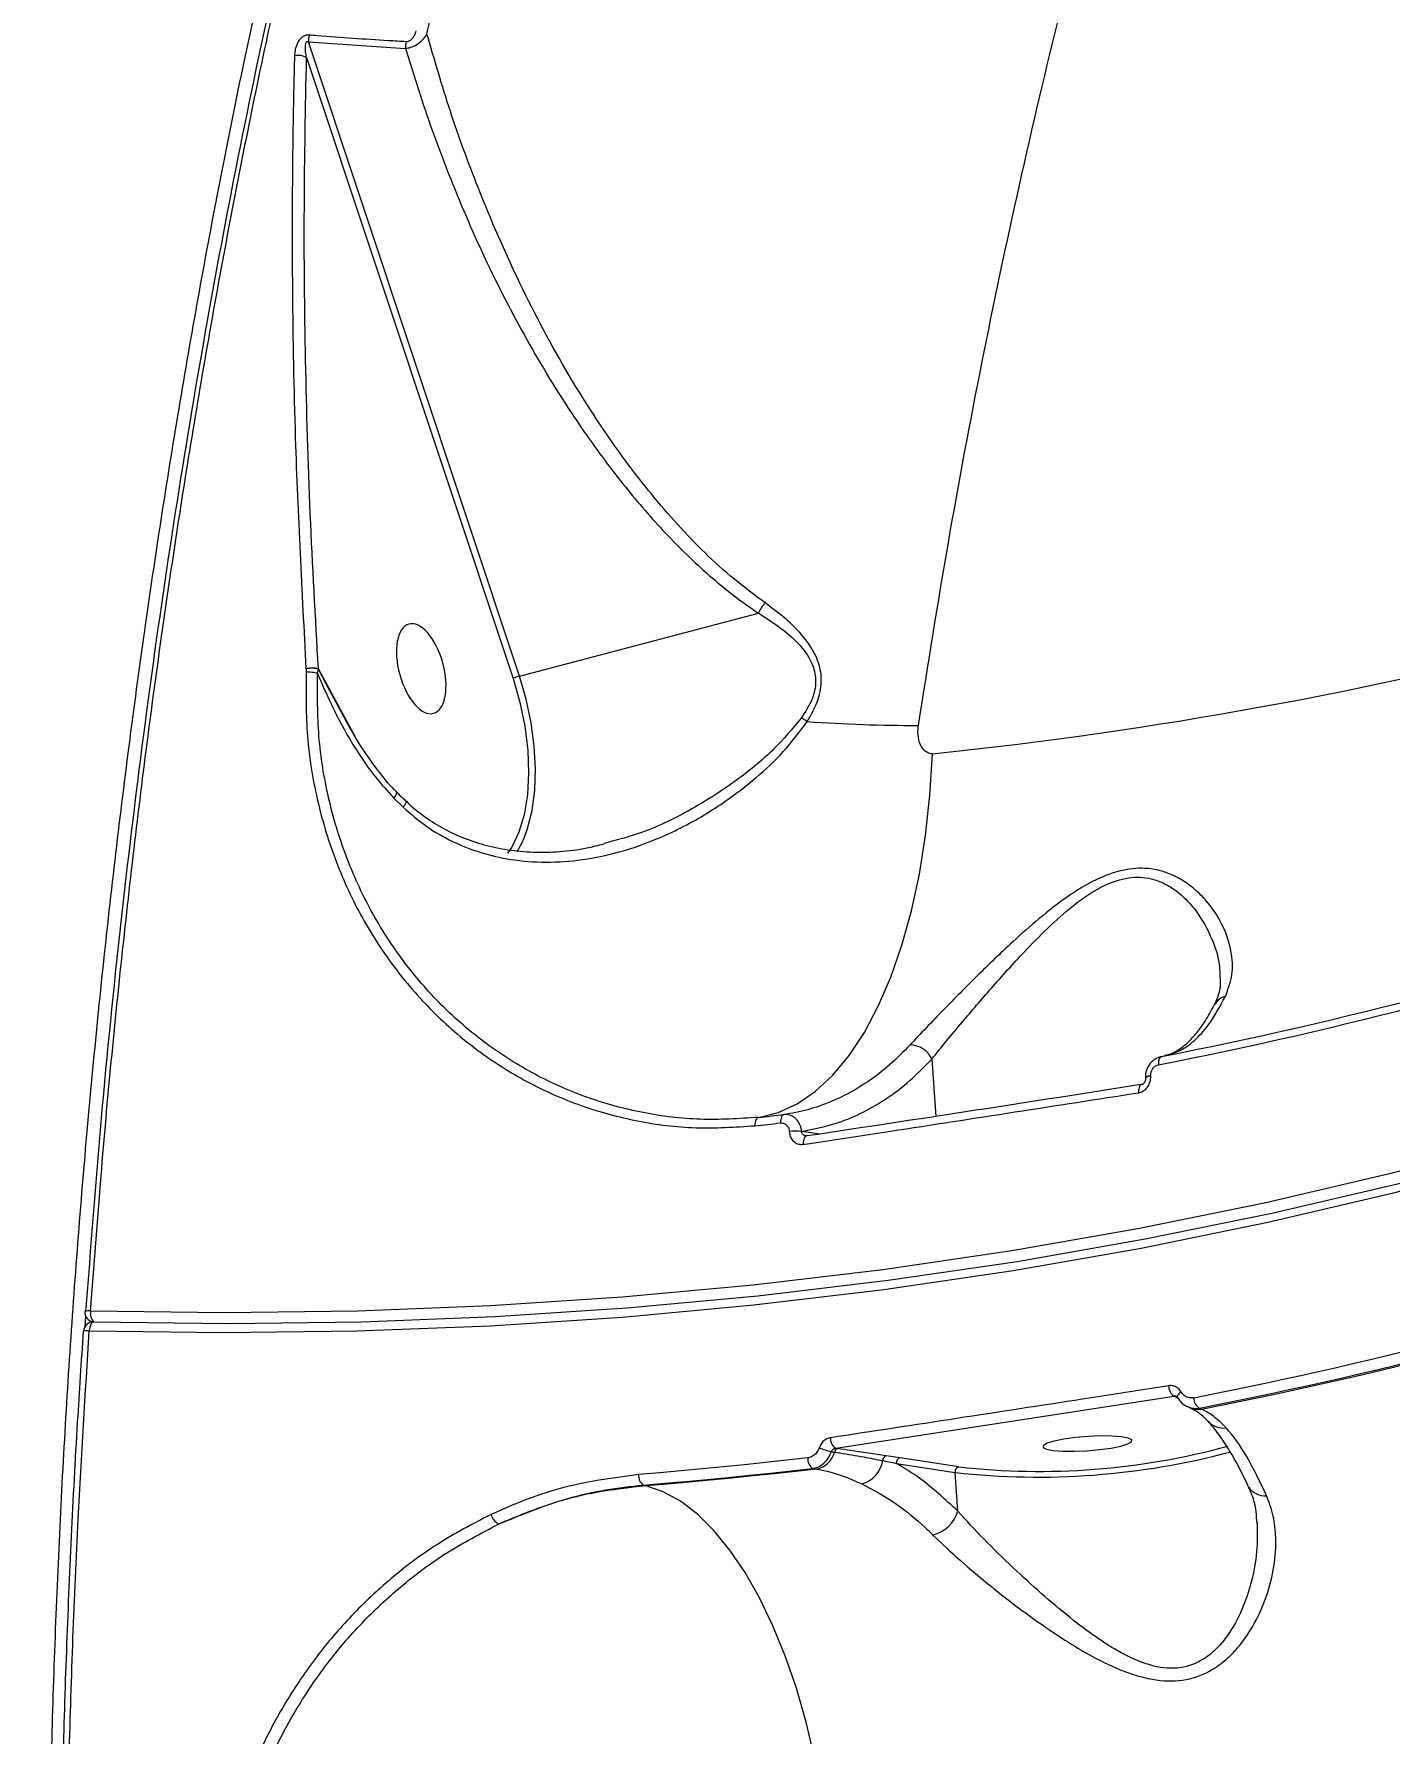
# Model space of a CAD drawing. Header units: millimetres. Extents: x -6028 to 5958, y -6064 to 4137.
# Drawn here: x 633.7 to 770, y -1316.8 to -1145.9 of the extents above; entities that cross this region are included whole.
import ezdxf

# ---------------------------------------------------------------- set-up
doc = ezdxf.new("R2010")
doc.units = ezdxf.units.MM
for name, color, linetype in [('DIKOM_ОБЪЕКТ', 7, 'Continuous'), ('DIKOM_РАЗМЕР_ЗОНА', 7, 'Continuous'), ('DIKOM_РАЗМЕР_ОБЪЕКТА', 7, 'Continuous')]:
    doc.layers.add(name, color=color, linetype=linetype)
doc.styles.add('style1', font='arial.ttf', dxfattribs={"width": 0.8})
doc.dimstyles.new('1-50', dxfattribs={"dimtxt": 300, "dimasz": 200, "dimexe": 100, "dimexo": 0, "dimgap": 100, "dimtad": 1, "dimtxsty": 'style1', "dimcen": 200, "dimclrd": 7, "dimclre": 7, "dimclrt": 7, "dimadec": 1, "dimazin": 2, "dimtfac": 1, "dimtmove": 0, "dimatfit": 2, "dimfxl": 0, "dimlwd": 25, "dimlwe": 18, "dimarcsym": 0})

# ---------------------------------------------------------------- blocks, each defined once
blk = doc.blocks.new('*D9')
at = {"layer": 'Defpoints', "color": 0, "transparency": 16777216}
for p in [(-6027.56, 1459.58), (4556.58, 1382.7), (4556.58, -5964.37)]:
    blk.add_point(p, dxfattribs=at)
at = {"layer": 'DIKOM_РАЗМЕР_ЗОНА', "color": 7, "lineweight": 18, "transparency": 16777216}
for p, q in [((-6027.56, 1459.58), (-6027.56, -6064.37)), ((4556.58, 1382.7), (4556.58, -6064.37))]:
    blk.add_line(p, q, dxfattribs=at)
at = {"layer": 'DIKOM_РАЗМЕР_ЗОНА', "color": 7, "lineweight": 25, "transparency": 16777216}
blk.add_line((-5827.56, -5964.37), (4356.58, -5964.37), dxfattribs=at)
at = {"layer": 'DIKOM_РАЗМЕР_ЗОНА', "color": 7, "transparency": 16777216}
for points in [[(-5827.56, -5931.03), (-5827.56, -5997.7), (-6027.56, -5964.37)], [(4356.58, -5931.03), (4356.58, -5997.7), (4556.58, -5964.37)]]:
    blk.add_solid(points, dxfattribs=at)
at = {"layer": 'DIKOM_РАЗМЕР_ЗОНА', "color": 7, "transparency": 16777216, "insert": (157.08, -5711.2), "char_height": 300, "attachment_point": 5, "style": 'style1'}
blk.add_mtext('10600', dxfattribs=at)
blk = doc.blocks.new('*D11')
at = {"layer": 'Defpoints', "color": 0, "transparency": 16777216}
for p in [(259.43, 2965.58), (1920.55, -3002.33), (4022.59, -3002.33)]:
    blk.add_point(p, dxfattribs=at)
at = {"layer": 'DIKOM_РАЗМЕР_ОБЪЕКТА', "color": 7, "lineweight": 18, "transparency": 16777216}
for p, q in [((259.43, 2965.58), (4122.59, 2965.58)), ((1920.55, -3002.33), (4122.59, -3002.33))]:
    blk.add_line(p, q, dxfattribs=at)
at = {"layer": 'DIKOM_РАЗМЕР_ОБЪЕКТА', "color": 7, "lineweight": 25, "transparency": 16777216}
blk.add_line((4022.59, 2765.58), (4022.59, -2802.33), dxfattribs=at)
at = {"layer": 'DIKOM_РАЗМЕР_ОБЪЕКТА', "color": 7, "transparency": 16777216}
for points in [[(3989.25, 2765.58), (4055.92, 2765.58), (4022.59, 2965.58)], [(3989.25, -2802.33), (4055.92, -2802.33), (4022.59, -3002.33)]]:
    blk.add_solid(points, dxfattribs=at)
at = {"layer": 'DIKOM_РАЗМЕР_ОБЪЕКТА', "color": 7, "transparency": 16777216, "insert": (3769.41, -24.42), "char_height": 300, "attachment_point": 5, "rotation": 90, "style": 'style1'}
blk.add_mtext('6000', dxfattribs=at)
blk = doc.blocks.new('*D12')
at = {"layer": 'Defpoints', "color": 0, "transparency": 16777216}
for p in [(3056.58, 1987.9), (-4027.97, 676.5), (3056.58, -3714.77)]:
    blk.add_point(p, dxfattribs=at)
at = {"layer": 'DIKOM_РАЗМЕР_ОБЪЕКТА', "color": 7, "lineweight": 18, "transparency": 16777216}
for p, q in [((3056.58, 1987.9), (3056.58, -3814.77)), ((-4027.97, 676.5), (-4027.97, -3814.77))]:
    blk.add_line(p, q, dxfattribs=at)
at = {"layer": 'DIKOM_РАЗМЕР_ОБЪЕКТА', "color": 7, "lineweight": 25, "transparency": 16777216}
blk.add_line((-3827.97, -3714.77), (2856.58, -3714.77), dxfattribs=at)
at = {"layer": 'DIKOM_РАЗМЕР_ОБЪЕКТА', "color": 7, "transparency": 16777216}
for points in [[(-3827.97, -3681.44), (-3827.97, -3748.11), (-4027.97, -3714.77)], [(2856.58, -3681.44), (2856.58, -3748.11), (3056.58, -3714.77)]]:
    blk.add_solid(points, dxfattribs=at)
at = {"layer": 'DIKOM_РАЗМЕР_ОБЪЕКТА', "color": 7, "transparency": 16777216, "insert": (20, -3461.6), "char_height": 300, "attachment_point": 5, "style": 'style1'}
blk.add_mtext('7100', dxfattribs=at)

msp = doc.modelspace()

# ---------------------------------------------------------------- linework, layer by layer
at = {"layer": 'DIKOM_ОБЪЕКТ', "color": 7, "linetype": 'Continuous', "lineweight": 15}
for p, q in [((661.315, -1146.677), (671.089, -1147.35)), ((682.544, -1210.487), (661.315, -1146.677)), ((661.129, -1148.281), (681.902, -1210.719)), ((682.544, -1210.487), (706.574, -1204.171)), ((661.072, -1209.726), (661.075, -1209.772)), ((661.075, -1209.772), (661.082, -1210.114)), ((662.236, -1210.226), (662.332, -1209.806)), ((662.332, -1209.806), (662.322, -1209.773)), ((666.089, -1216.716), (662.322, -1209.773)), ((663.459, -1211.979), (662.332, -1209.806)), ((665.536, -1215.784), (663.459, -1211.979)), ((669.914, -1222.758), (670.851, -1223.683)), ((691.378, -1227.227), (691.031, -1227.327)), ((724.007, -1249.008), (724.395, -1254.78)), ((746.02, -1250.714), (746.018, -1250.687)), ((709.665, -1256.285), (709.666, -1256.312)), ((710.917, -1256.309), (710.916, -1256.282)), ((712.741, -1256.553), (710.917, -1256.309)), ((711.347, -1256.735), (711.404, -1256.731)), ((711.479, -1256.745), (711.405, -1256.74)), ((638.86, -1275.933), (638.932, -1274.897)), ((639.676, -1275.461), (639.566, -1275.431)), ((639.759, -1275.46), (639.718, -1275.454)), ((714.335, -1288.165), (748.379, -1282.917)), ((748.379, -1282.917), (748.417, -1282.934)), ((748.417, -1282.934), (748.71, -1283.072)), ((749.835, -1284.033), (749.684, -1283.962)), ((751.132, -1284.218), (750.931, -1284.124)), ((714.549, -1288.198), (714.335, -1288.165)), ((712.029, -1290.186), (712.419, -1290.249)), ((720.815, -1289.115), (719.426, -1288.914)), ((720.444, -1289.681), (726.35, -1290.588)), ((726.721, -1290.023), (720.815, -1289.115)), ((695.262, -1291.935), (694.991, -1291.86)), ((726.613, -1294.488), (726.35, -1290.588))]:
    msp.add_line(p, q, dxfattribs=at)
at = {"layer": 'DIKOM_ОБЪЕКТ', "color": 7, "linetype": 'Continuous', "lineweight": 15, "flags": 128}
for points in [[(897.475, -1206.529), (886.879, -1213.03), (876.064, -1219.224), (865.04, -1225.106), (853.812, -1230.673), (842.388, -1235.921), (830.777, -1240.847), (818.984, -1245.446), (807.018, -1249.717), (794.887, -1253.657), (782.599, -1257.262), (770.162, -1260.531), (757.584, -1263.461), (744.873, -1266.051), (732.038, -1268.298), (719.086, -1270.202), (706.027, -1271.761), (692.869, -1272.974), (679.621, -1273.84), (666.291, -1274.359), (652.888, -1274.53), (639.421, -1274.353)], [(639.283, -1276.345), (652.791, -1276.522), (666.234, -1276.351), (679.604, -1275.83), (692.893, -1274.962), (706.09, -1273.745), (719.189, -1272.182), (732.179, -1270.272), (745.053, -1268.018), (757.803, -1265.42), (770.419, -1262.481), (782.893, -1259.203), (795.218, -1255.586), (807.386, -1251.635), (819.388, -1247.351), (831.216, -1242.738), (842.863, -1237.797), (854.321, -1232.533), (865.583, -1226.95), (876.64, -1221.05), (887.487, -1214.837), (898.116, -1208.316)], [(681.902, -1210.719), (682.587, -1213.108), (683.082, -1215.533), (683.377, -1217.936), (683.463, -1220.259), (683.339, -1222.446), (683.008, -1224.443), (682.477, -1226.204), (681.76, -1227.684), (681.333, -1228.312)], [(683.044, -1226.691), (683.362, -1225.819), (683.816, -1224.015), (684.082, -1222.004), (684.154, -1219.831), (684.032, -1217.543), (683.718, -1215.188), (683.218, -1212.819), (682.544, -1210.487)], [(885.382, -1215.418), (876.966, -1220.2), (865.915, -1226.096), (854.661, -1231.677), (843.21, -1236.937), (831.57, -1241.874), (819.75, -1246.485), (807.755, -1250.766), (795.596, -1254.715), (783.278, -1258.329), (770.812, -1261.606), (758.203, -1264.543), (745.462, -1267.139), (732.596, -1269.391), (719.614, -1271.3), (706.524, -1272.862), (693.335, -1274.078), (680.055, -1274.946), (666.693, -1275.466), (653.258, -1275.637), (639.759, -1275.46)], [(706.566, -1254.875), (708.54, -1254.378), (710.454, -1253.499), (712.293, -1252.243), (714.042, -1250.622), (715.688, -1248.647), (717.217, -1246.334), (718.619, -1243.701), (719.883, -1240.768), (720.997, -1237.559), (721.955, -1234.098), (722.747, -1230.412), (723.369, -1226.53), (723.815, -1222.482), (724.081, -1218.3)], [(670.149, -1222.116), (670.177, -1222.181), (670.154, -1222.32), (670.065, -1222.515), (669.914, -1222.758)], [(682.298, -1228.143), (682.732, -1227.378), (683.044, -1226.691)], [(747.108, -1248.747), (747.03, -1248.773), (746.96, -1248.826), (746.899, -1248.905), (746.849, -1249.008), (746.812, -1249.131), (746.789, -1249.271), (746.78, -1249.424), (746.785, -1249.586)], [(745.135, -1251.546), (745.129, -1251.547), (745.04, -1251.582), (744.961, -1251.651), (744.894, -1251.753), (744.841, -1251.884), (744.805, -1252.038), (744.786, -1252.211), (744.786, -1252.396)], [(709.136, -1254.594), (709.062, -1254.619), (708.993, -1254.672), (708.931, -1254.752), (708.879, -1254.855), (708.837, -1254.978), (708.807, -1255.119), (708.79, -1255.274), (708.787, -1255.437)], [(711.405, -1256.74), (711.39, -1256.742), (711.307, -1256.776), (711.233, -1256.844), (711.171, -1256.946), (711.122, -1257.076), (711.089, -1257.23), (711.072, -1257.402), (711.073, -1257.587)], [(639.718, -1275.454), (639.678, -1275.458), (639.597, -1275.493), (639.521, -1275.566), (639.45, -1275.673), (639.389, -1275.81), (639.34, -1275.972), (639.304, -1276.153), (639.283, -1276.345)], [(639.566, -1275.431), (639.585, -1275.437), (639.678, -1275.454)], [(749.055, -1282.477), (748.941, -1282.576), (748.844, -1282.674), (748.767, -1282.768), (748.712, -1282.855), (748.682, -1282.934), (748.676, -1283.002), (748.693, -1283.054)], [(748.693, -1283.054), (748.695, -1283.057), (748.739, -1283.097)], [(737.279, -1287.238), (736.301, -1287.433), (735.594, -1287.648), (735.216, -1287.867), (735.197, -1288.071), (735.539, -1288.244), (736.214, -1288.372), (737.167, -1288.445), (738.322, -1288.456), (739.584, -1288.406), (740.851, -1288.297), (742.022, -1288.138), (743, -1287.944), (743.707, -1287.728), (744.085, -1287.51), (744.104, -1287.306), (743.762, -1287.132), (743.087, -1287.004), (742.134, -1286.932), (740.979, -1286.92), (739.717, -1286.971), (738.45, -1287.08), (737.279, -1287.238)], [(711.522, -1289.129), (709.406, -1289.368), (707.287, -1289.599), (705.165, -1289.821), (703.042, -1290.034), (700.915, -1290.239), (698.786, -1290.434), (696.655, -1290.621), (694.521, -1290.799)], [(694.991, -1291.86), (697.129, -1291.682), (699.265, -1291.494), (701.398, -1291.298), (703.53, -1291.094), (705.658, -1290.88), (707.784, -1290.658), (709.908, -1290.426), (712.029, -1290.186)], [(712.419, -1290.249), (710.283, -1290.491), (708.145, -1290.724), (706.004, -1290.948), (703.86, -1291.163), (701.714, -1291.37), (699.566, -1291.567), (697.415, -1291.755), (695.262, -1291.935)], [(713.805, -1330.499), (713.43, -1326.7), (712.895, -1322.945), (712.204, -1319.27), (711.364, -1315.706), (710.382, -1312.288), (709.267, -1309.045), (708.031, -1306.008), (706.682, -1303.205), (705.235, -1300.66), (703.703, -1298.397), (702.098, -1296.437), (700.436, -1294.797), (698.733, -1293.492), (697.003, -1292.536), (695.262, -1291.935)]]:
    msp.add_lwpolyline(points, dxfattribs=at)
at = {"layer": 'DIKOM_ОБЪЕКТ', "color": 7, "linetype": 'Continuous', "lineweight": 15}
for centre, radius, start, end in [((663.511, -1146.575), 2.199, 165.07152, 182.673), ((673.248, -1147.195), 2.164, 166.30448, 184.11077), ((660.25, -1149.886), 1.829, 61.30115, 100.48097), ((679.474, -787.581), 433.023, 275.91279, 293.53909), ((661.609, -1212.056), 2.391, 72.65915, 102.96713), ((661.643, -1212.012), 2.311, 72.63746, 104.20479), ((683.402, -1213.867), 3.488, 104.23355, 115.4791), ((704.494, -1226.249), 13.189, 58.02294, 61.0558), ((722.989, -1047.879), 167.579, 266.06115, 269.88686), ((661.29, -813.585), 444.304, 281.09434, 288.35748), ((661.672, -813.05), 443.994, 281.09441, 288.3574), ((753.875, -1244.25), 1.584, 102.81261, 150.81322), ((721.758, -1250.079), 2.491, 25.46597, 88.61638), ((745.994, -1251.348), 0.661, 87.91886, 135.3158), ((745.994, -1251.367), 0.653, 87.73669, 135.72436), ((657.135, -796.144), 462.188, 276.09571, 276.41647), ((655.333, -775.593), 482.013, 276.10154, 276.40887), ((710.301, -1260.548), 4.31, 81.79541, 98.48257), ((710.302, -1260.574), 4.31, 81.79423, 98.48375), ((660.059, -824.263), 467.614, 281.13143, 288.32063), ((660.462, -824.317), 468.623, 281.13105, 288.32081), ((660.738, -824.12), 468.894, 281.11507, 288.3369), ((639.829, -1274.467), 1, 175.98116, 203.25874), ((639.222, -1275.665), 1.327, 81.3702, 107.1038), ((639.829, -1274.467), 1, 203.25874, 254.72056), ((640.525, -1274.619), 1.136, 166.43574, 227.77095), ((639.692, -1276.454), 1, 88.51168, 176.09494), ((639.082, -1277.663), 1.334, 81.34174, 106.92387), ((748.976, -1281.921), 1.161, 177.18429, 239.07105), ((748.469, -1283.387), 0.456, 77.85879, 96.62065), ((751.529, -1283.093), 1.192, 179.39383, 239.87643), ((750.79, -1281.977), 2.267, 245.06244, 278.66484), ((753.351, -1283.979), 2.145, 223.18119, 276.92791), ((711.931, -1287.951), 2.349, 281.99187, 345.51704), ((715.829, -1280.049), 8.659, 248.67729, 257.14724), ((714.987, -1287.169), 1.19, 177.02025, 236.75833), ((714.663, -1288.656), 0.472, 103.92322, 165.51202), ((734.722, -1216.35), 74.709, 263.56612, 285.00282), ((734.845, -1218.664), 71.82, 263.50555, 285.28569), ((712.675, -1289.226), 1.157, 175.16427, 236.06487), ((716.23, -1288.953), 2.87, 284.89632, 351.08986), ((719.57, -1289.397), 0.505, 106.56704, 180.00999), ((720.961, -1289.616), 0.521, 106.31413, 187.17714), ((726.868, -1290.523), 0.522, 106.32602, 187.14547), ((695.657, -1290.931), 1.143, 173.34123, 234.35042), ((757.443, -1291.118), 1.827, 210.32475, 277.06955), ((681.193, -1294.426), 1.549, 194.16274, 241.19791), ((723.196, -1293.437), 3.575, 284.9837, 342.91317)]:
    msp.add_arc(centre, radius, start, end, dxfattribs=at)
at = {"layer": 'DIKOM_ОБЪЕКТ', "color": 7, "linetype": 'Continuous', "lineweight": 15, "extrusion": (0, 0, -1)}
msp.add_ellipse((672.661, -1209.744), major_axis=(-1.241, 4.488), ratio=0.4823205, dxfattribs=at)
at = {"layer": 'DIKOM_ОБЪЕКТ', "color": 7, "linetype": 'Continuous', "lineweight": 15}
for points, knots in [([(639.421, -1274.353), (639.759, -1269.811), (640.669, -1257.573), (642.584, -1237.782), (645.289, -1215.114), (648.538, -1192.559), (652.334, -1170.2), (656.68, -1148.121), (661.478, -1126.808), (666.703, -1106.317), (672.318, -1086.684), (678.415, -1067.588), (684.992, -1049.121), (692.039, -1031.364), (699.401, -1014.707), (707.044, -999.183), (714.93, -984.796), (723.188, -971.313), (731.805, -958.821), (740.759, -947.388), (749.853, -937.265), (759.053, -928.46), (768.321, -920.931), (777.812, -914.622), (786.319, -909.989), (791.71, -908.024), (793.816, -907.256)], [0, 0, 0, 0, 0.0250711, 0.0675411, 0.1100439, 0.1525138, 0.1962176, 0.2399569, 0.2836604, 0.3261307, 0.3686333, 0.4111034, 0.4548071, 0.4985463, 0.5422501, 0.5847197, 0.6272217, 0.6696914, 0.7133944, 0.7571332, 0.8008366, 0.8433062, 0.8858089, 0.9282787, 0.9719823, 1, 1, 1, 1]), ([(722.659, -1215.457), (723.635, -1209.312), (725.587, -1197.021), (728.995, -1178.891), (732.753, -1161.03), (737.032, -1142.895), (741.847, -1124.634), (747.227, -1106.371), (753.049, -1088.587), (759.311, -1071.37), (766, -1054.8), (772.892, -1039.411), (779.941, -1025.205), (787.102, -1012.156), (794.567, -999.898), (802.321, -988.512), (810.342, -978.063), (818.629, -968.579), (827.159, -960.152), (835.952, -952.811), (844.878, -946.714), (853.727, -941.961), (862.425, -938.629), (868.87, -936.788), (872.461, -936.412), (873.218, -936.333)], [0, 0, 0, 0, 0.0407531, 0.0815061, 0.122665, 0.1638237, 0.2093236, 0.2548588, 0.3003584, 0.3471993, 0.3940787, 0.4409187, 0.4849875, 0.5290893, 0.5731572, 0.6184971, 0.663874, 0.7092134, 0.7561928, 0.803173, 0.8508272, 0.8984822, 0.9432401, 0.9880331, 1, 1, 1, 1]), ([(740.552, -947.903), (740.438, -948.03), (737.311, -951.5), (731.37, -959.423), (722.775, -971.706), (714.476, -985.222), (706.482, -999.737), (698.828, -1015.259), (691.531, -1031.771), (684.598, -1049.229), (678.047, -1067.57), (671.907, -1086.706), (666.207, -1106.55), (661.302, -1125.754), (657.109, -1144.139), (653.531, -1161.566), (650.275, -1179.323), (647.315, -1197.58), (644.67, -1216.319), (642.367, -1235.514), (640.404, -1254.893), (639.414, -1267.928), (638.919, -1274.442)], [0, 0, 0, 0, 0.0021632, 0.0589362, 0.1157994, 0.1726629, 0.2294355, 0.2860298, 0.3426246, 0.3993981, 0.4562624, 0.5131265, 0.5699, 0.6264948, 0.6723535, 0.7182594, 0.7641655, 0.8100241, 0.8574917, 0.905012, 0.9525323, 1, 1, 1, 1]), ([(673.24, -1145.902), (674.4, -1140.637), (676.72, -1130.106), (680.545, -1114.697), (684.599, -1099.564), (687.521, -1089.793), (688.982, -1084.907)], [0, 0, 0, 0, 0.24912, 0.4982433, 0.7491203, 1, 1, 1, 1]), ([(657.536, -1136.308), (656.622, -1140.432), (654.14, -1151.628), (650.485, -1170.379), (646.713, -1192.633), (643.45, -1215.337), (640.702, -1238.371), (638.485, -1261.634), (636.81, -1285.052), (635.691, -1308.59), (635.118, -1332.206), (635.09, -1355.827), (635.604, -1379.342), (636.66, -1402.641), (638.258, -1425.651), (640.408, -1448.325), (643.095, -1470.634), (646.306, -1492.51), (650.024, -1513.854), (654.234, -1534.564), (658.926, -1554.571), (664.102, -1573.826), (669.745, -1592.311), (675.833, -1609.977), (682.336, -1626.744), (689.225, -1642.53), (696.482, -1657.278), (704.101, -1670.942), (712.064, -1683.521), (720.342, -1694.985), (728.897, -1705.283), (737.689, -1714.364), (746.272, -1721.832), (754.61, -1727.822), (761.796, -1732.185), (766.388, -1734.23), (768.253, -1735.06)], [0, 0, 0, 0, 0.0176864, 0.04801, 0.0784292, 0.1088972, 0.1393651, 0.1697842, 0.2001079, 0.2304316, 0.2608508, 0.2913186, 0.3217866, 0.3522057, 0.3825294, 0.412853, 0.4432722, 0.4737402, 0.504208, 0.5346272, 0.5649508, 0.5952745, 0.6256936, 0.6561615, 0.6866294, 0.7170487, 0.7473722, 0.7776958, 0.8081151, 0.8385828, 0.8690507, 0.8994698, 0.9297934, 0.9558709, 0.9820868, 1, 1, 1, 1]), ([(661.387, -1146.008), (661.287, -1146.009), (661.088, -1146.011), (660.793, -1146.143), (660.498, -1146.382), (660.192, -1146.812), (659.972, -1147.416), (659.935, -1147.868), (659.917, -1148.087)], [0, 0, 0, 0, 0.1098524, 0.2200335, 0.3257017, 0.492507, 0.7537068, 1, 1, 1, 1]), ([(661.129, -1148.281), (661.095, -1148.091), (661.029, -1147.716), (661, -1147.231), (661.032, -1146.893), (661.091, -1146.734), (661.145, -1146.673), (661.179, -1146.655), (661.214, -1146.647), (661.259, -1146.649), (661.294, -1146.667), (661.315, -1146.677)], [0, 0, 0, 0, 0.31702538, 0.62715326, 0.79140626, 0.87045178, 0.89784121, 0.92551837, 0.93328639, 0.96035433, 1, 1, 1, 1]), ([(671.145, -1146.683), (670.55, -1146.649), (667.573, -1146.482), (664.32, -1146.251), (661.661, -1146.031), (661.387, -1146.008)], [0, 0, 0, 0, 0.1831615, 0.9158838, 1, 1, 1, 1]), ([(671.089, -1147.35), (671.264, -1147.324), (671.613, -1147.271), (672.15, -1147.02), (672.641, -1146.667), (673.01, -1146.277), (673.173, -1146.011), (673.24, -1145.902)], [0, 0, 0, 0, 0.2022047, 0.4043018, 0.6105886, 0.8410269, 1, 1, 1, 1]), ([(672.116, -1145.599), (672.072, -1145.756), (671.996, -1146.032), (671.783, -1146.367), (671.563, -1146.567), (671.348, -1146.674), (671.213, -1146.68), (671.145, -1146.683)], [0, 0, 0, 0, 0.3196266, 0.5618623, 0.7279387, 0.8640038, 1, 1, 1, 1]), ([(707.233, -1203.116), (706.194, -1202.344), (703.055, -1200.012), (698.316, -1195.32), (692.737, -1188.452), (687.4, -1180.328), (682.453, -1171.032), (678.578, -1162.094), (675.504, -1153.702), (673.994, -1148.502), (673.24, -1145.902)], [0, 0, 0, 0, 0.0588109, 0.1777205, 0.2968167, 0.4509461, 0.6056231, 0.760043, 0.8800196, 1, 1, 1, 1]), ([(659.917, -1148.087), (659.902, -1148.687), (659.823, -1151.684), (659.679, -1159.523), (659.659, -1171.718), (659.978, -1189.201), (660.659, -1201.978), (661.072, -1209.726)], [0, 0, 0, 0, 0.0299874, 0.1499514, 0.3900717, 0.6301904, 1, 1, 1, 1]), ([(662.322, -1209.773), (662.026, -1204.558), (661.434, -1194.126), (660.985, -1178.666), (660.833, -1163.344), (661.03, -1153.302), (661.129, -1148.281)], [0, 0, 0, 0, 0.2492697, 0.4985393, 0.749272, 1, 1, 1, 1]), ([(671.089, -1147.35), (671.609, -1149.049), (673.018, -1153.661), (675.758, -1161.083), (679.457, -1169.523), (683.74, -1177.696), (687.91, -1184.384), (691.917, -1189.942), (695.617, -1194.468), (699.874, -1198.889), (703.586, -1202.086), (705.899, -1203.7), (706.574, -1204.171)], [0, 0, 0, 0, 0.0783326, 0.2125914, 0.3472652, 0.4817922, 0.6158496, 0.6916657, 0.7820707, 0.8726183, 0.9628128, 1, 1, 1, 1]), ([(706.58, -1204.167), (706.674, -1203.992), (706.847, -1203.671), (707.088, -1203.313), (707.212, -1203.144), (707.233, -1203.116)], [0, 0, 0, 0, 0.49953001, 0.91557258, 1, 1, 1, 1]), ([(711.478, -1215.062), (711.895, -1214.332), (712.653, -1213.005), (713.012, -1210.827), (712.558, -1208.604), (711.222, -1206.561), (709.347, -1204.693), (707.942, -1203.645), (707.233, -1203.116)], [0, 0, 0, 0, 0.1672692, 0.3043243, 0.4416765, 0.6370369, 0.8167235, 1, 1, 1, 1]), ([(607.661, -1204.733), (606.855, -1210.759), (605.243, -1222.817), (603.274, -1241.208), (601.638, -1259.763), (600.357, -1278.711), (599.446, -1298.015), (598.926, -1317.637), (598.808, -1337.26), (599.105, -1357.395), (599.862, -1377.985), (601.117, -1398.957), (602.864, -1419.884), (605.118, -1440.687), (607.885, -1461.29), (611.102, -1481.215), (614.745, -1500.408), (618.783, -1518.838), (623.287, -1536.826), (628.262, -1554.289), (633.702, -1571.151), (639.483, -1587.028), (645.576, -1601.887), (651.947, -1615.725), (658.706, -1628.778), (665.845, -1640.963), (673.346, -1652.23), (680.549, -1661.608), (686.342, -1668.368), (689.567, -1671.576), (690.672, -1672.675)], [0, 0, 0, 0, 0.0331662, 0.0663723, 0.0995782, 0.1327445, 0.1672708, 0.201842, 0.2364132, 0.2709393, 0.3084794, 0.3460485, 0.3835884, 0.4222249, 0.4608931, 0.4995296, 0.5369455, 0.5743902, 0.611806, 0.6503137, 0.6888527, 0.7273602, 0.7646872, 0.8020432, 0.8393704, 0.8777848, 0.9162312, 0.954646, 0.9844622, 1, 1, 1, 1]), ([(706.574, -1204.171), (706.575, -1204.171), (706.577, -1204.17), (706.579, -1204.168), (706.58, -1204.167), (706.58, -1204.167)], [0, 0, 0, 0, 0.4580153, 0.8303871, 1, 1, 1, 1]), ([(706.58, -1204.167), (706.581, -1204.167), (706.743, -1204.259), (707.58, -1204.798), (709.079, -1205.796), (710.834, -1207.386), (712.064, -1209.142), (712.438, -1211.06), (712.02, -1212.958), (711.285, -1214.083), (710.876, -1214.708)], [0, 0, 0, 0, 0.0002658, 0.0414483, 0.2242921, 0.4065691, 0.5849817, 0.7124834, 0.8404577, 1, 1, 1, 1]), ([(661.082, -1210.114), (661.07, -1212.269), (661.048, -1216.579), (662.077, -1222.873), (663.863, -1228.901), (666.444, -1234.551), (669.749, -1239.72), (673.712, -1244.307), (678.25, -1248.235), (683.28, -1251.426), (688.694, -1253.822), (694.388, -1255.363), (700.264, -1256.1), (704.23, -1255.846), (706.214, -1255.719)], [0, 0, 0, 0, 0.0836181, 0.1671659, 0.2504174, 0.3338518, 0.4173027, 0.5004882, 0.5837376, 0.6671389, 0.7504584, 0.8333959, 0.9166279, 1, 1, 1, 1]), ([(662.236, -1210.226), (662.161, -1210.204), (662.007, -1210.158), (661.702, -1210.115), (661.379, -1210.097), (661.179, -1210.108), (661.082, -1210.114)], [0, 0, 0, 0, 0.2435732, 0.5000056, 0.7563362, 1, 1, 1, 1]), ([(706.566, -1254.875), (704.615, -1255), (700.725, -1255.249), (694.956, -1254.531), (689.365, -1253.024), (684.054, -1250.681), (679.115, -1247.56), (674.659, -1243.721), (670.766, -1239.23), (667.518, -1234.171), (664.98, -1228.643), (663.221, -1222.736), (662.206, -1216.57), (662.226, -1212.342), (662.236, -1210.226)], [0, 0, 0, 0, 0.083577, 0.1666529, 0.2497525, 0.3333306, 0.4162596, 0.4997979, 0.5830106, 0.6660831, 0.7497716, 0.8327896, 0.9162906, 1, 1, 1, 1]), ([(662.236, -1210.226), (662.685, -1211.271), (663.868, -1214.026), (665.81, -1217.517), (667.977, -1220.645), (669.269, -1222.054), (669.914, -1222.758)], [0, 0, 0, 0, 0.23194157, 0.61151, 0.80587021, 1, 1, 1, 1]), ([(665.086, -1215.026), (665.611, -1215.952), (666.607, -1217.708), (668.255, -1219.979), (669.426, -1221.429), (670.079, -1222.031), (670.158, -1222.105)], [0, 0, 0, 0, 0.3644233, 0.6907183, 0.9621761, 1, 1, 1, 1]), ([(670.851, -1223.683), (671.609, -1224.344), (673.144, -1225.684), (675.791, -1227.186), (678.64, -1228.306), (681.801, -1229.029), (685.24, -1229.291), (689.091, -1229.013), (693.155, -1228.112), (697.551, -1226.459), (702.021, -1224.038), (705.931, -1221.139), (709.163, -1218.149), (710.702, -1216.097), (711.478, -1215.062)], [0, 0, 0, 0, 0.0637965, 0.129341, 0.1956938, 0.2634273, 0.3422602, 0.4227073, 0.5170769, 0.6134034, 0.7254026, 0.8399983, 0.9193204, 1, 1, 1, 1]), ([(710.876, -1214.708), (709.981, -1215.782), (708.167, -1217.956), (704.437, -1221.031), (699.882, -1223.99), (695.315, -1226.194), (692.387, -1226.963), (691.378, -1227.227)], [0, 0, 0, 0, 0.1760576, 0.3563543, 0.6073417, 0.8647807, 1, 1, 1, 1]), ([(724.081, -1218.3), (723.992, -1218.301), (723.804, -1218.303), (723.47, -1218.164), (723.134, -1217.872), (722.766, -1217.273), (722.622, -1216.632), (722.601, -1215.962), (722.635, -1215.658), (722.659, -1215.457)], [0, 0, 0, 0, 0.0767422, 0.1605336, 0.317393, 0.4661445, 0.7624997, 0.8428412, 1, 1, 1, 1]), ([(670.157, -1222.113), (670.357, -1222.321), (670.66, -1222.637), (670.988, -1222.934), (671.101, -1223.036)], [0, 0, 0, 0, 0.657255, 1, 1, 1, 1]), ([(671.073, -1223.061), (671.087, -1223.064), (671.148, -1223.08), (671.094, -1223.27), (670.968, -1223.507), (670.868, -1223.658), (670.851, -1223.683)], [0, 0, 0, 0, 0.1305909, 0.5418212, 0.9263304, 1, 1, 1, 1]), ([(671.112, -1223.023), (671.131, -1223.044), (671.657, -1223.617), (672.864, -1224.552), (674.719, -1225.781), (676.773, -1226.753), (678.996, -1227.504), (681.401, -1228.004), (683.951, -1228.237), (686.607, -1228.172), (688.992, -1227.884), (690.467, -1227.509), (691.046, -1227.362)], [0, 0, 0, 0, 0.0037529, 0.1050414, 0.2077614, 0.3119515, 0.4227854, 0.5390617, 0.6607466, 0.7869754, 0.9164615, 1, 1, 1, 1]), ([(753.524, -1242.706), (753.79, -1241.983), (754.33, -1240.517), (754.188, -1238.135), (753.398, -1235.672), (752.111, -1233.612), (750.636, -1232.054), (749.332, -1231.058), (747.903, -1230.326), (746.173, -1229.81), (743.871, -1229.755), (741.412, -1230.501), (739.321, -1231.579), (737.185, -1232.961), (734.759, -1234.867), (731.724, -1237.567), (728.471, -1240.71), (725.602, -1243.611), (723.38, -1245.911), (722.341, -1247.027), (721.818, -1247.588)], [0, 0, 0, 0, 0.0717875, 0.1456294, 0.2211707, 0.2985174, 0.340637, 0.3832925, 0.4161003, 0.4496114, 0.4986448, 0.5477927, 0.5804502, 0.613971, 0.670436, 0.7283185, 0.8119536, 0.8980746, 0.9486868, 1, 1, 1, 1]), ([(724.007, -1249.008), (724.476, -1248.424), (725.422, -1247.248), (727.403, -1244.878), (729.984, -1241.866), (732.874, -1238.643), (735.622, -1235.833), (737.773, -1233.89), (739.713, -1232.458), (741.574, -1231.369), (743.814, -1230.624), (745.882, -1230.745), (747.425, -1231.329), (748.7, -1232.133), (749.87, -1233.22), (751.182, -1234.89), (752.296, -1237.1), (752.955, -1239.163), (752.954, -1240.309), (752.954, -1240.578)], [0, 0, 0, 0, 0.05887163, 0.11850487, 0.21590453, 0.31585811, 0.38050173, 0.44640303, 0.48251963, 0.51952907, 0.57240796, 0.62520854, 0.66137065, 0.69858674, 0.74650204, 0.79512152, 0.88284343, 0.97248833, 1, 1, 1, 1]), ([(752.467, -1243.501), (752.604, -1243.188), (752.912, -1242.483), (753.078, -1241.514), (753.012, -1240.809), (752.987, -1240.545)], [0, 0, 0, 0, 0.333385, 0.7499031, 1, 1, 1, 1]), ([(747.385, -1248.628), (747.572, -1248.595), (748.044, -1248.512), (748.815, -1248.099), (749.734, -1247.398), (750.668, -1246.386), (751.595, -1245.094), (752.174, -1243.999), (752.457, -1243.463)], [0, 0, 0, 0, 0.1185643, 0.2998141, 0.4713367, 0.6531654, 0.8301881, 1, 1, 1, 1]), ([(747.429, -1248.643), (747.939, -1248.519), (748.969, -1248.268), (750.417, -1247.193), (751.988, -1245.523), (752.959, -1243.743), (753.524, -1242.706)], [0, 0, 0, 0, 0.2228702, 0.4500965, 0.6795635, 1, 1, 1, 1]), ([(721.818, -1247.588), (721.141, -1248.279), (719.788, -1249.66), (717.563, -1251.354), (715.203, -1252.749), (712.778, -1253.767), (710.741, -1254.335), (709.537, -1254.529), (709.136, -1254.594)], [0, 0, 0, 0, 0.1827919, 0.36559, 0.5537457, 0.7418963, 0.9141822, 1, 1, 1, 1]), ([(710.916, -1256.282), (712.157, -1256.038), (714.272, -1255.622), (717.115, -1254.395), (719.53, -1252.982), (721.852, -1251.22), (723.288, -1249.745), (724.007, -1249.008)], [0, 0, 0, 0, 0.2590536, 0.4416273, 0.6241914, 0.8120998, 1, 1, 1, 1]), ([(745.525, -1250.884), (745.525, -1250.883), (745.481, -1250.63), (745.592, -1250.094), (745.939, -1249.411), (746.496, -1248.945), (746.966, -1248.739), (747.228, -1248.736), (747.269, -1248.735)], [0, 0, 0, 0, 0.0012876, 0.2519117, 0.5084526, 0.7369983, 0.9589588, 1, 1, 1, 1]), ([(744.786, -1252.396), (744.934, -1252.355), (745.231, -1252.275), (745.614, -1251.953), (745.89, -1251.526), (746.019, -1251.089), (746.02, -1250.819), (746.02, -1250.714)], [0, 0, 0, 0, 0.2182703, 0.4367561, 0.65301, 0.8657445, 1, 1, 1, 1]), ([(745.135, -1251.545), (745.139, -1251.544), (745.165, -1251.543), (745.242, -1251.512), (745.353, -1251.419), (745.442, -1251.293), (745.503, -1251.146), (745.53, -1251.009), (745.524, -1250.937), (745.522, -1250.911)], [0, 0, 0, 0, 0.0491902, 0.2903624, 0.4679394, 0.6196387, 0.7695271, 0.9183066, 1, 1, 1, 1]), ([(745.527, -1250.92), (745.526, -1250.91), (745.525, -1250.898), (745.525, -1250.886), (745.525, -1250.883)], [0, 0, 0, 0, 0.7841748, 1, 1, 1, 1]), ([(746.018, -1250.687), (746.018, -1250.671), (746.013, -1250.546), (746.045, -1250.307), (746.161, -1250.042), (746.332, -1249.821), (746.534, -1249.659), (746.707, -1249.608), (746.785, -1249.586)], [0, 0, 0, 0, 0.03397965, 0.25221159, 0.4705253, 0.59793753, 0.81922972, 1, 1, 1, 1]), ([(711.073, -1257.587), (711.66, -1257.499), (714.593, -1257.057), (725.912, -1255.344), (736.504, -1253.689), (744.786, -1252.396)], [0, 0, 0, 0, 0.0517106, 0.2585542, 1, 1, 1, 1]), ([(745.223, -1251.549), (739.643, -1252.424), (728.479, -1254.175), (717.146, -1255.888), (711.479, -1256.745)], [0, 0, 0, 0, 0.4999174, 1, 1, 1, 1]), ([(706.566, -1254.875), (706.517, -1254.894), (706.417, -1254.932), (706.302, -1255.124), (706.225, -1255.391), (706.218, -1255.61), (706.214, -1255.719)], [0, 0, 0, 0, 0.2500273, 0.5000029, 0.7501023, 1, 1, 1, 1]), ([(708.787, -1255.437), (708.788, -1255.437), (708.886, -1255.427), (709.082, -1255.441), (709.308, -1255.555), (709.492, -1255.737), (709.626, -1255.972), (709.652, -1256.184), (709.665, -1256.285)], [0, 0, 0, 0, 0.0043786, 0.2198538, 0.4356057, 0.5682575, 0.7938207, 1, 1, 1, 1]), ([(710.916, -1256.282), (710.879, -1256.082), (710.801, -1255.66), (710.515, -1255.195), (710.141, -1254.836), (709.694, -1254.595), (709.323, -1254.594), (709.136, -1254.594)], [0, 0, 0, 0, 0.2044299, 0.4300726, 0.5633931, 0.7803188, 1, 1, 1, 1]), ([(709.666, -1256.312), (709.676, -1256.415), (709.703, -1256.681), (709.877, -1257.071), (710.197, -1257.407), (710.614, -1257.606), (710.92, -1257.593), (711.073, -1257.587)], [0, 0, 0, 0, 0.1342573, 0.3469752, 0.5632608, 0.7817542, 1, 1, 1, 1]), ([(711.347, -1256.737), (711.328, -1256.737), (711.248, -1256.735), (711.12, -1256.676), (710.991, -1256.564), (710.925, -1256.431), (710.919, -1256.343), (710.917, -1256.309)], [0, 0, 0, 0, 0.0829253, 0.3508244, 0.6050141, 0.8474844, 1, 1, 1, 1]), ([(769.623, -1735.107), (768.325, -1734.511), (765.479, -1733.206), (761.122, -1730.815), (756.542, -1728.006), (751.982, -1724.869), (747.456, -1721.426), (742.981, -1717.686), (738.574, -1713.661), (734.242, -1709.359), (729.981, -1704.777), (725.79, -1699.916), (721.668, -1694.774), (717.612, -1689.35), (713.622, -1683.643), (709.698, -1677.652), (705.837, -1671.373), (702.039, -1664.805), (698.311, -1657.96), (694.67, -1650.867), (691.129, -1643.551), (687.693, -1636.025), (684.358, -1628.28), (681.123, -1620.317), (677.989, -1612.137), (674.954, -1603.739), (672.02, -1595.124), (669.186, -1586.292), (666.452, -1577.242), (663.818, -1567.974), (661.288, -1558.497), (658.867, -1548.837), (656.564, -1539.025), (654.384, -1529.08), (652.327, -1519.005), (650.392, -1508.8), (648.58, -1498.466), (646.89, -1488.001), (645.321, -1477.407), (643.875, -1466.684), (642.552, -1455.831), (641.351, -1444.849), (640.273, -1433.743), (639.321, -1422.537), (638.497, -1411.268), (637.806, -1399.965), (637.245, -1388.636), (636.816, -1377.281), (636.518, -1365.897), (636.351, -1354.486), (636.314, -1343.048), (636.408, -1331.583), (636.633, -1320.092), (636.987, -1308.574), (637.478, -1297.032), (638.041, -1286.294), (638.5, -1279.419), (638.703, -1276.388)], [0, 0, 0, 0, 0.0152823, 0.0334916, 0.0517815, 0.0701711, 0.0886542, 0.1071165, 0.125475, 0.143762, 0.1619973, 0.1802003, 0.1983914, 0.2165899, 0.2348092, 0.2530701, 0.2713919, 0.2897956, 0.3082964, 0.3267935, 0.3451626, 0.3634727, 0.3817377, 0.3999733, 0.4181941, 0.4364145, 0.4546465, 0.472903, 0.4911989, 0.5095485, 0.5279671, 0.5464083, 0.5647907, 0.5831102, 0.6013809, 0.6196181, 0.6378361, 0.6560501, 0.6742727, 0.6925157, 0.7107933, 0.7291207, 0.747512, 0.7659523, 0.7843556, 0.8026871, 0.8209666, 0.8392086, 0.8574275, 0.8756384, 0.8938552, 0.9120882, 0.9303516, 0.9486602, 0.9670284, 0.9854601, 1, 1, 1, 1]), ([(769.941, -1735.125), (769.754, -1735.054), (766.338, -1733.759), (759.812, -1729.991), (750.502, -1723.799), (741.484, -1716.247), (732.76, -1707.599), (724.194, -1697.666), (715.82, -1686.439), (707.674, -1673.925), (700.026, -1660.557), (692.879, -1646.452), (686.224, -1631.734), (679.866, -1615.995), (673.838, -1599.246), (668.168, -1581.518), (662.907, -1562.948), (658.08, -1543.578), (653.703, -1523.464), (649.77, -1502.533), (646.312, -1480.824), (643.353, -1458.394), (640.959, -1435.737), (639.125, -1412.937), (637.833, -1390.078), (637.063, -1366.788), (636.838, -1343.129), (637.183, -1319.181), (637.995, -1296.885), (638.888, -1282.643), (639.283, -1276.345)], [0, 0, 0, 0, 0.0022002, 0.0402543, 0.0782773, 0.1152269, 0.1522051, 0.1891547, 0.2271778, 0.2652315, 0.3032544, 0.3388737, 0.3745186, 0.4101379, 0.4467151, 0.4833198, 0.5198971, 0.5568468, 0.593825, 0.6307746, 0.6687977, 0.7068518, 0.7448747, 0.7818245, 0.8188028, 0.8557526, 0.8937756, 0.9318296, 0.9698525, 1, 1, 1, 1]), ([(747.816, -1281.864), (747.24, -1281.954), (744.36, -1282.407), (733.092, -1284.169), (722.277, -1285.816), (713.798, -1287.107)], [0, 0, 0, 0, 0.0512235, 0.2561243, 1, 1, 1, 1]), ([(749.055, -1282.477), (749.041, -1282.454), (748.942, -1282.293), (748.698, -1282.045), (748.275, -1281.843), (747.969, -1281.857), (747.816, -1281.864)], [0, 0, 0, 0, 0.0523982, 0.3650036, 0.6827043, 1, 1, 1, 1]), ([(748.379, -1282.917), (748.423, -1282.909), (748.487, -1282.896), (748.549, -1282.929), (748.569, -1282.94)], [0, 0, 0, 0, 0.6754354, 1, 1, 1, 1]), ([(748.69, -1283.055), (748.677, -1283.034), (748.64, -1282.972), (748.599, -1282.943), (748.576, -1282.938), (748.571, -1282.937)], [0, 0, 0, 0, 0.2886052, 0.848736, 1, 1, 1, 1]), ([(748.739, -1283.097), (748.777, -1283.157), (748.961, -1283.446), (749.409, -1283.862), (750.143, -1284.178), (750.669, -1284.142), (750.931, -1284.124)], [0, 0, 0, 0, 0.0813971, 0.3857809, 0.6937173, 1, 1, 1, 1]), ([(750.337, -1283.08), (750.185, -1283.093), (749.879, -1283.119), (749.45, -1282.934), (749.187, -1282.686), (749.078, -1282.513), (749.055, -1282.477)], [0, 0, 0, 0, 0.3077125, 0.6158442, 0.9190543, 1, 1, 1, 1]), ([(751.778, -1285.46), (751.564, -1285.239), (751.056, -1284.715), (750.267, -1284.235), (749.932, -1284.086), (749.857, -1284.053)], [0, 0, 0, 0, 0.3611349, 0.8579527, 1, 1, 1, 1]), ([(753.61, -1286.109), (753.243, -1285.746), (752.507, -1285.017), (751.648, -1284.484), (751.216, -1284.262), (751.132, -1284.218)], [0, 0, 0, 0, 0.4438923, 0.8911301, 1, 1, 1, 1]), ([(755.854, -1292.049), (755.556, -1291.421), (754.922, -1290.089), (753.945, -1288.369), (752.957, -1286.876), (752.229, -1285.921), (751.868, -1285.56), (751.799, -1285.491)], [0, 0, 0, 0, 0.217717, 0.4617533, 0.70397, 0.9431257, 1, 1, 1, 1]), ([(757.668, -1292.931), (757.015, -1291.568), (755.69, -1288.803), (754.316, -1286.903), (753.614, -1286.114), (753.61, -1286.109)], [0, 0, 0, 0, 0.4913959, 0.9970677, 1, 1, 1, 1]), ([(712.681, -1288.116), (712.614, -1288.27), (712.482, -1288.577), (712.13, -1288.917), (711.792, -1289.085), (711.583, -1289.119), (711.522, -1289.129)], [0, 0, 0, 0, 0.292765, 0.5851165, 0.8788317, 1, 1, 1, 1]), ([(712.029, -1290.186), (712.127, -1290.169), (712.464, -1290.111), (713.009, -1289.828), (713.579, -1289.26), (713.795, -1288.748), (713.903, -1288.491)], [0, 0, 0, 0, 0.1209255, 0.4144358, 0.7069503, 1, 1, 1, 1]), ([(713.798, -1287.107), (713.751, -1287.116), (713.557, -1287.153), (713.232, -1287.314), (712.879, -1287.654), (712.747, -1287.962), (712.681, -1288.116)], [0, 0, 0, 0, 0.0964019, 0.3985764, 0.6990792, 1, 1, 1, 1]), ([(713.903, -1288.491), (713.928, -1288.441), (713.978, -1288.338), (714.115, -1288.228), (714.241, -1288.178), (714.316, -1288.168), (714.335, -1288.165)], [0, 0, 0, 0, 0.29307906, 0.59235824, 0.90040926, 1, 1, 1, 1]), ([(713.903, -1288.491), (713.928, -1288.495), (714.029, -1288.511), (714.13, -1288.527), (714.205, -1288.538)], [0, 0, 0, 0, 0.2500754, 1, 1, 1, 1]), ([(714.205, -1288.538), (714.401, -1288.569), (715.378, -1288.722), (716.981, -1288.997), (718.426, -1289.275), (719.065, -1289.397)], [0, 0, 0, 0, 0.1222629, 0.6114233, 1, 1, 1, 1]), ([(719.426, -1288.914), (718.215, -1288.741), (716.569, -1288.506), (714.972, -1288.262), (714.549, -1288.198)], [0, 0, 0, 0, 0.7353054, 1, 1, 1, 1]), ([(712.419, -1290.249), (712.6, -1290.279), (714.137, -1290.537), (715.641, -1291.169), (716.968, -1291.727)], [0, 0, 0, 0, 0.1178618, 1, 1, 1, 1]), ([(719.065, -1289.397), (719.268, -1289.437), (719.734, -1289.528), (720.188, -1289.626), (720.444, -1289.681)], [0, 0, 0, 0, 0.4352971, 1, 1, 1, 1]), ([(726.613, -1294.488), (725.345, -1293.304), (723.334, -1291.424), (721.224, -1290.152), (720.444, -1289.681)], [0, 0, 0, 0, 0.6298937, 1, 1, 1, 1]), ([(694.521, -1290.799), (692.033, -1291.131), (688.263, -1291.634), (683.329, -1293.207), (680.904, -1294.272), (679.692, -1294.805)], [0, 0, 0, 0, 0.4927621, 0.7463782, 1, 1, 1, 1]), ([(680.447, -1295.783), (682.779, -1294.821), (686.31, -1293.365), (691.226, -1292.275), (693.736, -1291.998), (694.991, -1291.86)], [0, 0, 0, 0, 0.4928057, 0.7464026, 1, 1, 1, 1]), ([(695.262, -1291.935), (693.548, -1292.126), (690.177, -1292.501), (685.199, -1293.802), (682.038, -1295.12), (680.447, -1295.783)], [0, 0, 0, 0, 0.3395393, 0.6677666, 1, 1, 1, 1]), ([(716.968, -1291.727), (718.137, -1292.356), (720.298, -1293.518), (722.663, -1295.473), (723.855, -1296.633), (724.12, -1296.89)], [0, 0, 0, 0, 0.47869718, 0.88438193, 1, 1, 1, 1]), ([(724.12, -1296.89), (724.998, -1297.728), (726.756, -1299.403), (728.986, -1301.259), (731.181, -1303.023), (733.361, -1304.709), (736.466, -1306.891), (739.484, -1308.776), (742.04, -1310.091), (744.287, -1310.96), (746.573, -1311.552), (749.263, -1311.654), (751.713, -1310.808), (753.491, -1309.559), (755.081, -1307.952), (756.552, -1305.755), (757.756, -1302.962), (758.488, -1300.055), (758.662, -1297.343), (758.408, -1294.941), (757.915, -1293.601), (757.668, -1292.931)], [0, 0, 0, 0, 0.0726914, 0.1455238, 0.1511335, 0.2173313, 0.2835415, 0.3377167, 0.3918177, 0.4254878, 0.4591112, 0.5134527, 0.5679376, 0.6044957, 0.6411207, 0.702964, 0.7649122, 0.8309024, 0.8968725, 0.9484539, 1, 1, 1, 1]), ([(756.701, -1295.733), (756.68, -1295.325), (756.626, -1294.304), (756.33, -1293.07), (755.961, -1292.314), (755.835, -1292.057)], [0, 0, 0, 0, 0.3051534, 0.7643617, 1, 1, 1, 1]), ([(679.692, -1294.805), (677.841, -1295.769), (674.429, -1297.546), (669.849, -1300.973), (665.858, -1304.659), (662.269, -1308.806), (659.143, -1313.36), (656.51, -1318.251), (654.396, -1323.429), (652.869, -1328.838), (651.875, -1334.4), (651.718, -1338.172), (651.639, -1340.055)], [0, 0, 0, 0, 0.1166814, 0.2150849, 0.3137981, 0.4122018, 0.5100598, 0.6082265, 0.7060835, 0.8039531, 0.9021304, 1, 1, 1, 1]), ([(756.717, -1295.736), (756.73, -1296.675), (756.758, -1298.615), (756.206, -1301.547), (755.249, -1304.411), (754.046, -1306.66), (752.691, -1308.318), (751.186, -1309.578), (749.033, -1310.42), (746.657, -1310.228), (744.661, -1309.549), (742.673, -1308.577), (740.41, -1307.131), (737.735, -1305.105), (734.966, -1302.757), (732.051, -1300.079), (729.149, -1297.249), (727.467, -1295.418), (726.613, -1294.488)], [0, 0, 0, 0, 0.07170077, 0.14818314, 0.2171422, 0.28749294, 0.32653124, 0.3665351, 0.42337324, 0.48013429, 0.51602538, 0.55283379, 0.61298331, 0.67435551, 0.74966293, 0.82627075, 0.91169962, 1, 1, 1, 1]), ([(652.929, -1340.047), (653.006, -1338.205), (653.161, -1334.515), (654.136, -1329.074), (655.633, -1323.783), (657.707, -1318.717), (660.291, -1313.933), (663.357, -1309.478), (666.877, -1305.422), (670.793, -1301.817), (675.286, -1298.464), (678.632, -1296.726), (680.447, -1295.783)], [0, 0, 0, 0, 0.0977725, 0.1958572, 0.293632, 0.3914569, 0.4895941, 0.5874248, 0.6858966, 0.7846795, 0.8831537, 1, 1, 1, 1]), ([(756.716, -1295.577), (756.718, -1295.585), (756.725, -1295.636), (756.721, -1295.69), (756.717, -1295.736)], [0, 0, 0, 0, 0.152895, 1, 1, 1, 1])]:
    msp.add_open_spline(points, degree=3, knots=knots, dxfattribs=at)

# ---------------------------------------------------------------- dimensions: what is measured, and where the dimension line sits
at = {"layer": 'DIKOM_РАЗМЕР_ЗОНА'}
dim = msp.add_linear_dim(base=(4556.575, -5964.368), p1=(-6027.562, 1459.576), p2=(4556.575, 1382.704), text='10600', dimstyle='1-50', dxfattribs=at)
dim.commit()
dim.dimension.update_dxf_attribs({"geometry": '*D9', "text_midpoint": (157.08, -5964.368), "dimtype": 160})
at = {"layer": 'DIKOM_РАЗМЕР_ОБЪЕКТА'}
dim = msp.add_linear_dim(base=(4022.586, -3002.33), p1=(259.433, 2965.575), p2=(1920.546, -3002.33), angle=90, text='6000', dimstyle='1-50', dxfattribs=at)
dim.commit()
dim.dimension.update_dxf_attribs({"geometry": '*D11', "text_midpoint": (4022.586, -24.423), "dimtype": 160})
dim = msp.add_linear_dim(base=(3056.575, -3714.774), p1=(-4027.972, 676.501), p2=(3056.575, 1987.897), text='7100', dimstyle='1-50', dxfattribs=at)
dim.commit()
dim.dimension.update_dxf_attribs({"geometry": '*D12', "text_midpoint": (20, -3714.774), "dimtype": 160})

doc.saveas('drawing.dxf')
